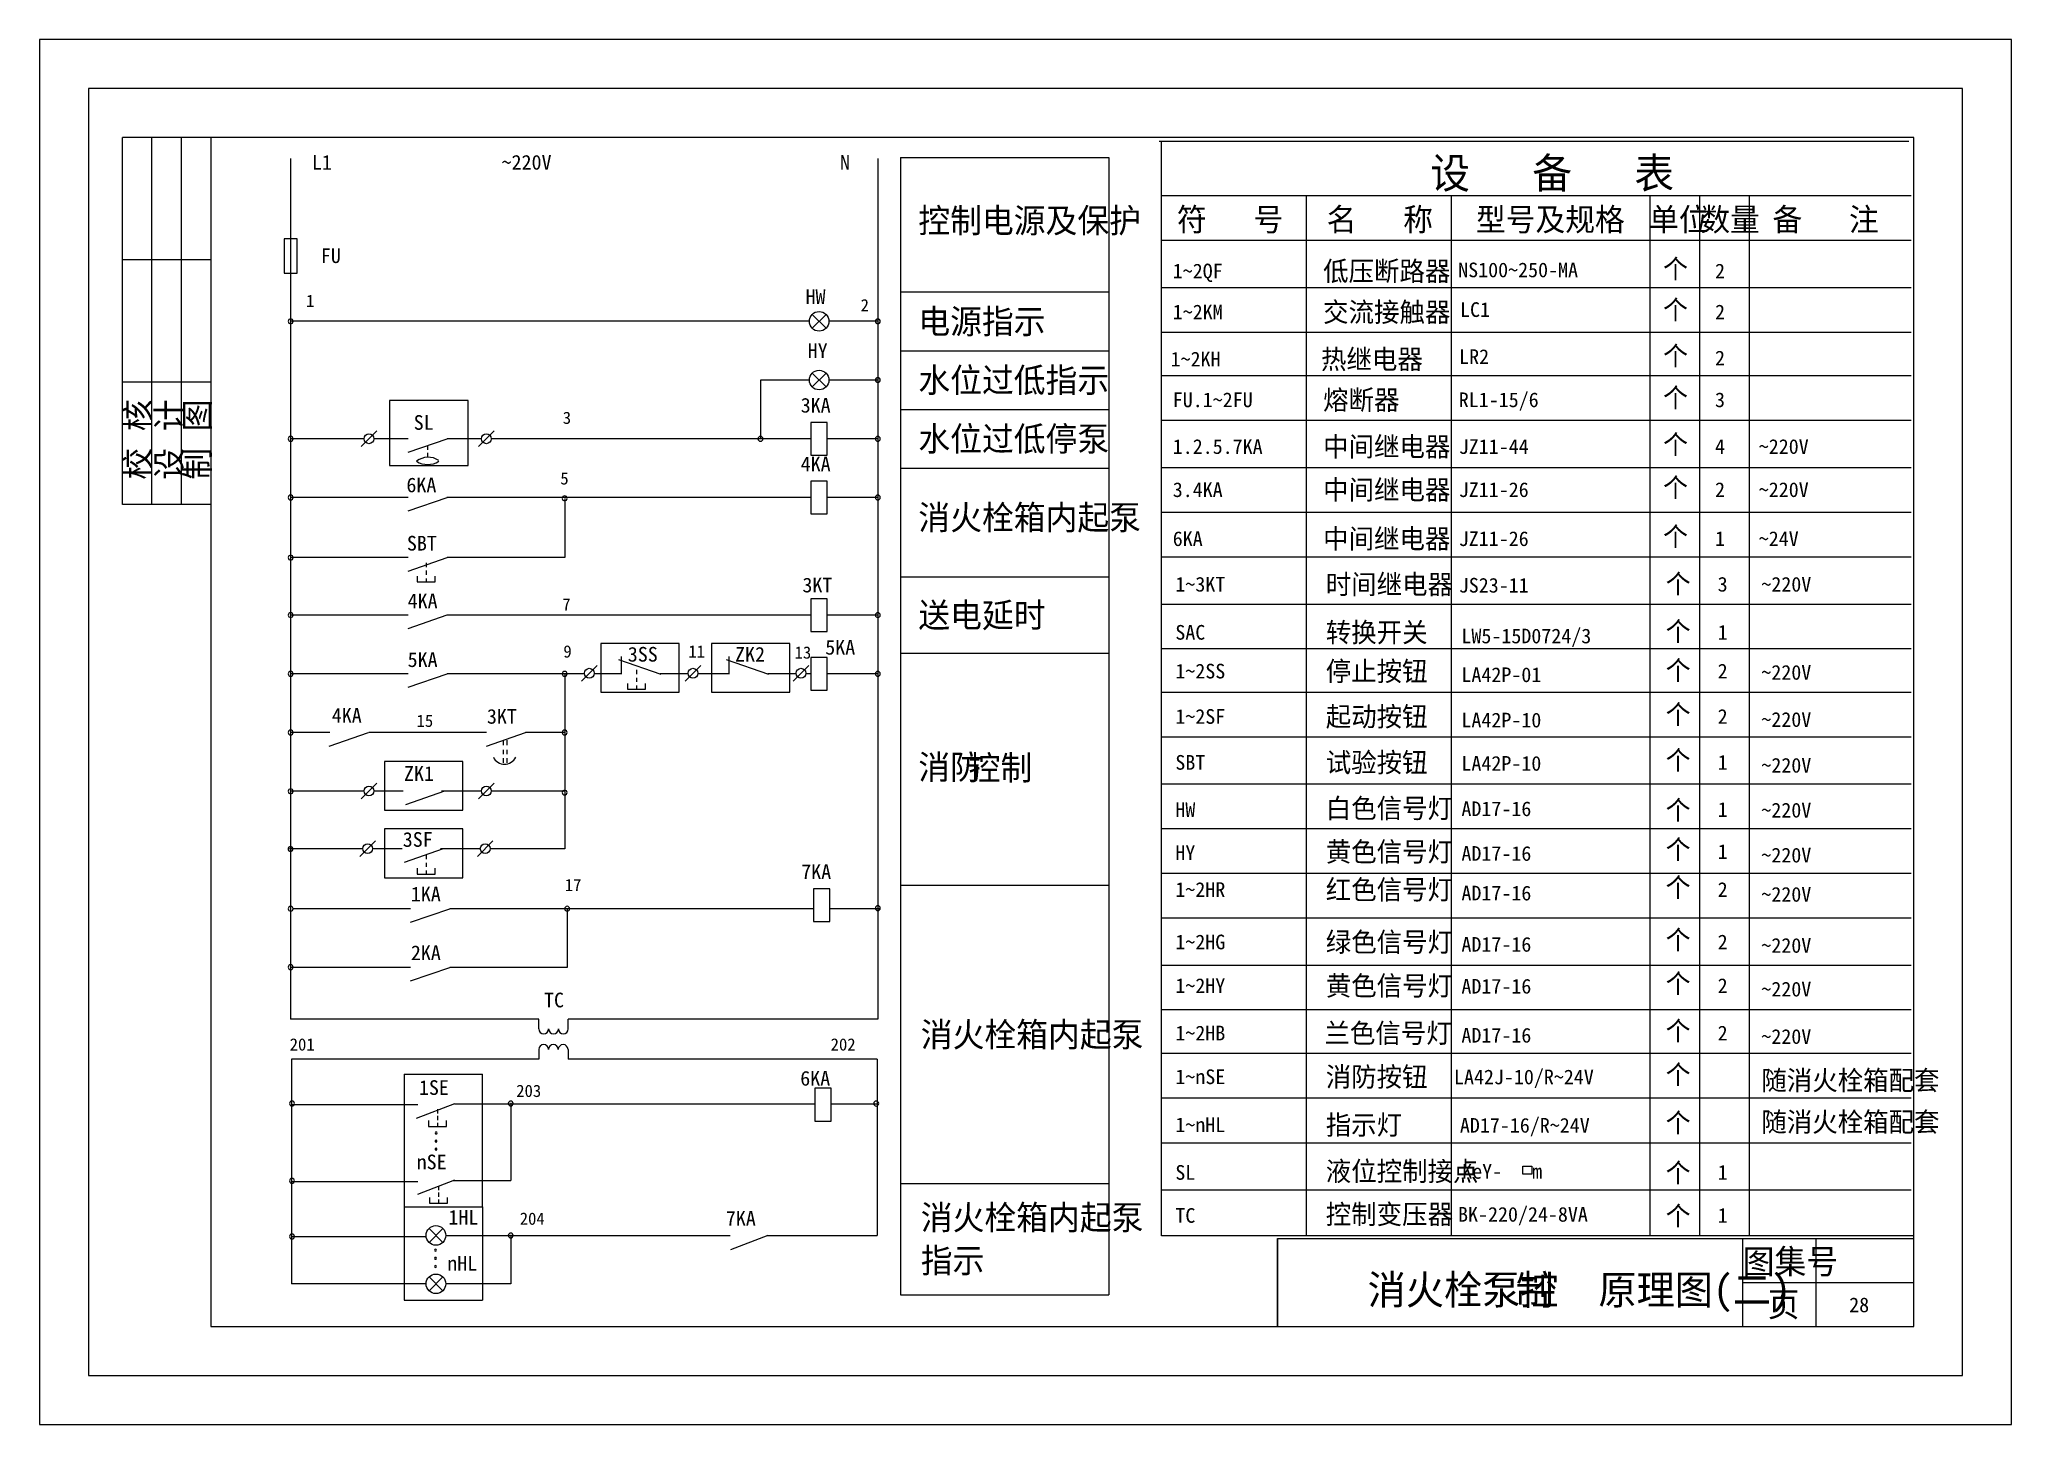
# Model space of a CAD drawing. Header units: metres. Extents: x 307 to 710, y 210 to 493.
import ezdxf

# ---------------------------------------------------------------- set-up
doc = ezdxf.new("R2010")
doc.units = ezdxf.units.M
for name, color, linetype in [('LGT1', 7, 'Continuous'), ('X2', 130, 'Continuous'), ('X4', 60, 'Continuous')]:
    doc.layers.add(name, color=color, linetype=linetype)

msp = doc.modelspace()

# ---------------------------------------------------------------- linework, layer by layer
for p, q in [((324.21, 397.81), (324.21, 472.81)), ((342.21, 472.81), (324.21, 472.81)), ((330.21, 397.81), (330.21, 472.81)), ((336.21, 397.81), (336.21, 472.81)), ((342.21, 447.81), (324.21, 447.81)), ((342.21, 422.81), (324.21, 422.81)), ((376.14, 412.81), (372.95, 409.62)), ((400.14, 412.81), (396.95, 409.62)), ((342.21, 397.81), (324.21, 397.81)), ((421.16, 364.91), (417.97, 361.73)), ((442.35, 364.91), (439.17, 361.73)), ((464.42, 364.91), (461.24, 361.73)), ((464.87, 363.2), (463.82, 363.2)), ((401.95, 349.62), (401.95, 348.61)), ((401.95, 347.64), (401.95, 346.79)), ((402.69, 349.62), (402.69, 348.61)), ((402.69, 347.64), (402.69, 346.79)), ((401.95, 345.93), (401.95, 344.98)), ((402.69, 345.93), (402.69, 344.98)), ((376.14, 340.87), (372.95, 337.68)), ((400.14, 340.87), (396.95, 337.68)), ((375.89, 329.07), (372.71, 325.89)), ((399.89, 329.07), (396.71, 325.89)), ((381.76, 281.43), (381.76, 235.25)), ((381.76, 281.43), (397.76, 281.43)), ((397.76, 254.32), (397.76, 281.43)), ((402.88, 275.37), (405.42, 275.37)), ((422.39, 275.37), (430.03, 275.37)), ((422.39, 275.35), (431.57, 275.35)), ((381.76, 254.32), (397.76, 254.32)), ((381.97, 254.32), (397.76, 254.32)), ((388.78, 255.77), (388.78, 255.04)), ((397.76, 254.32), (397.76, 235.25)), ((560.21, 247.81), (690.21, 247.81)), ((560.21, 247.81), (560.21, 229.81)), ((655.21, 247.81), (655.21, 229.81)), ((670.21, 247.81), (670.21, 229.81)), ((655.21, 238.81), (690.21, 238.81)), ((381.76, 235.25), (397.76, 235.25))]:
    msp.add_line(p, q)
for points in [[(307.21, 492.81), (307.21, 209.81), (710.21, 209.81), (710.21, 492.81)], [(317.21, 482.81), (317.21, 219.81), (700.21, 219.81), (700.21, 482.81)], [(342.21, 472.81), (342.21, 229.81), (690.21, 229.81), (690.21, 472.81)], [(378.72, 419.04), (378.72, 405.76), (394.84, 405.76), (394.84, 419.04)], [(421.94, 359.42), (437.94, 359.42), (437.94, 369.42), (421.94, 369.42)], [(444.57, 359.42), (460.57, 359.42), (460.57, 369.42), (444.57, 369.42)], [(377.73, 335.31), (393.73, 335.31), (393.73, 345.31), (377.73, 345.31)], [(377.73, 321.54), (393.73, 321.54), (393.73, 331.54), (377.73, 331.54)]]:
    msp.add_lwpolyline(points, close=True)
for points in [[(414.04, 399.04, 1), (415.04, 399.04, 1)], [(478.04, 375.2, 1), (479.04, 375.2, 1)], [(414.04, 363.2, 1), (415.04, 363.2, 1)], [(478.04, 363.2, 1), (479.04, 363.2, 1)], [(358.04, 351.2, 1), (359.04, 351.2, 1)], [(414.04, 351.2, 1), (415.04, 351.2, 1)], [(358.04, 339.2, 1), (359.04, 339.2, 1)], [(358.02, 327.41, 1), (359.02, 327.41, 1)], [(358.06, 315.2, 1), (359.06, 315.2, 1)], [(478.04, 315.32, 1), (479.04, 315.32, 1)], [(358.06, 303.27, 1), (359.06, 303.27, 1)], [(358.31, 275.39, 1), (359.31, 275.39, 1)], [(403.02, 275.39, 1), (404.02, 275.39, 1)], [(477.71, 275.39, 1), (478.71, 275.39, 1)], [(358.31, 259.62, 1), (359.31, 259.62, 1)], [(358.31, 248.25, 1), (359.31, 248.25, 1)]]:
    msp.add_lwpolyline(points, format="xyb", close=True)
for centre in [(374.54, 411.22), (398.54, 411.22), (419.57, 363.32), (440.76, 363.32), (462.83, 363.32), (374.54, 339.27), (398.54, 339.27), (374.3, 327.48), (398.3, 327.48)]:
    msp.add_circle(centre, 1)
at = {"layer": 'LGT1'}
msp.add_lwpolyline([(560.21, 229.81), (560.21, 247.81), (690.21, 247.81)], dxfattribs=at)
at = {"layer": 'X2'}
for p, q in [((358.54, 468.46), (358.54, 292.61)), ((478.54, 468.46), (478.54, 292.61)), ((467.96, 433.8), (465.13, 436.63)), ((465.13, 433.8), (467.96, 436.63)), ((464.54, 435.22), (358.54, 435.22)), ((478.54, 435.22), (468.54, 435.22)), ((464.54, 423.22), (454.54, 423.22)), ((454.54, 423.22), (454.54, 411.22)), ((465.13, 421.8), (467.96, 424.63)), ((467.96, 421.8), (465.13, 424.63)), ((478.54, 423.22), (468.54, 423.22)), ((373.54, 411.22), (358.54, 411.22)), ((382.54, 411.22), (375.54, 411.22)), ((382.54, 408.46), (390.54, 411.22)), ((397.54, 411.22), (390.54, 411.22)), ((464.87, 411.22), (399.54, 411.22)), ((478.54, 411.22), (468.21, 411.22)), ((386.54, 409.84), (386.54, 408.94)), ((386.54, 408.33), (386.54, 407.44)), ((382.54, 399.22), (358.54, 399.22)), ((373.54, 399.22), (358.54, 399.22)), ((382.54, 396.49), (390.54, 399.25)), ((464.87, 399.22), (390.46, 399.22)), ((397.54, 399.22), (390.54, 399.22)), ((414.54, 399.04), (414.54, 386.94)), ((464.87, 399.22), (438.54, 399.22)), ((478.54, 399.22), (468.21, 399.22)), ((382.54, 386.94), (358.54, 386.94)), ((382.54, 384.18), (390.54, 386.94)), ((414.54, 386.94), (390.54, 386.94)), ((386.25, 385.87), (386.25, 385.02)), ((386.25, 384.28), (386.25, 383.43)), ((386.25, 382.69), (386.25, 381.96)), ((382.54, 375.2), (358.54, 375.2)), ((382.54, 372.46), (390.54, 375.22)), ((464.87, 375.2), (390.54, 375.2)), ((478.54, 375.2), (468.21, 375.2)), ((426.17, 363.16), (426.17, 366.76)), ((448.16, 363.16), (448.16, 366.76)), ((382.54, 363.2), (358.54, 363.2)), ((382.54, 360.44), (390.54, 363.2)), ((418.57, 363.2), (390.54, 363.2)), ((414.54, 363.2), (414.54, 327.41)), ((426.17, 363.2), (420.56, 363.2)), ((425.57, 366.13), (434.17, 363.16)), ((429.22, 363.98), (429.22, 363.12)), ((439.76, 363.2), (434.06, 363.2)), ((448.16, 363.2), (441.75, 363.2)), ((447.57, 366.13), (456.16, 363.16)), ((461.84, 363.2), (456.05, 363.2)), ((461.84, 363.2), (456.05, 363.2)), ((461.84, 363.2), (456.84, 363.2)), ((478.54, 363.2), (468.21, 363.2)), ((429.22, 362.38), (429.22, 361.53)), ((429.22, 360.79), (429.22, 360.06)), ((366.54, 351.2), (358.54, 351.2)), ((366.42, 348.42), (374.42, 351.19)), ((398.54, 351.2), (374.54, 351.2)), ((398.54, 348.44), (406.54, 351.2)), ((414.54, 351.2), (406.54, 351.2)), ((373.55, 339.2), (358.54, 339.2)), ((381.54, 339.2), (375.54, 339.2)), ((382.05, 336.53), (390.05, 339.29)), ((397.55, 339.2), (389.39, 339.2)), ((414.54, 339.2), (399.54, 339.2)), ((373.31, 327.41), (358.3, 327.41)), ((381.3, 327.41), (375.3, 327.41)), ((381.8, 324.74), (389.8, 327.5)), ((397.31, 327.41), (389.15, 327.41)), ((414.54, 327.41), (399.3, 327.41)), ((386.25, 326.2), (386.25, 325.34)), ((386.25, 324.61), (386.25, 323.76)), ((386.25, 323.01), (386.25, 322.29)), ((383.04, 315.2), (359.04, 315.2)), ((383.04, 312.44), (391.04, 315.2)), ((465.37, 315.2), (391.04, 315.2)), ((415.04, 315.2), (415.04, 303.2)), ((479.04, 315.2), (468.71, 315.2)), ((383.04, 303.2), (358.54, 303.2)), ((383.04, 300.44), (391.04, 303.2)), ((415.04, 303.2), (391.04, 303.2)), ((409.26, 292.61), (358.54, 292.61)), ((409.26, 290.63), (409.26, 292.63)), ((415.26, 290.63), (415.26, 292.63)), ((478.54, 292.61), (415.26, 292.61)), ((409.23, 286.44), (409.23, 284.44)), ((415.23, 286.44), (415.23, 284.44)), ((358.73, 284.46), (358.73, 238.57)), ((409.23, 284.46), (358.73, 284.46)), ((358.73, 284.11), (358.73, 272.11)), ((478.41, 284.46), (415.23, 284.46)), ((478.41, 284.46), (478.41, 248.43)), ((478.41, 284.11), (478.41, 272.11)), ((358.73, 275.17), (384.53, 275.17)), ((392, 275.37), (384.2, 272.36)), ((388.54, 274.23), (388.54, 273.37)), ((392, 275.37), (465.63, 275.37)), ((403.52, 275.51), (403.52, 259.7)), ((468.97, 275.37), (478.41, 275.37)), ((388.54, 272.88), (388.54, 272.03)), ((388.54, 271.44), (388.54, 270.72)), ((358.73, 259.49), (384.53, 259.49)), ((392.06, 259.73), (384.44, 256.78)), ((388.78, 258.55), (388.78, 257.7)), ((391.78, 259.7), (403.52, 259.7)), ((388.78, 257.2), (388.78, 256.35)), ((386.82, 247.04), (389.65, 249.87)), ((389.65, 247.04), (386.82, 249.87)), ((358.73, 248.22), (386.25, 248.22)), ((390.43, 248.45), (395.15, 248.45)), ((395.18, 248.45), (448.36, 248.45)), ((403.52, 248.56), (403.52, 238.57)), ((456.05, 248.46), (448.43, 245.51)), ((455.98, 248.43), (478.41, 248.43)), ((386.23, 238.57), (358.73, 238.57)), ((389.65, 237.16), (386.82, 239.99)), ((386.82, 237.16), (389.65, 239.99)), ((390.98, 238.57), (390.23, 238.57)), ((403.52, 238.57), (390.37, 238.57))]:
    msp.add_line(p, q, dxfattribs=at)
for points in [[(357.21, 452.09), (357.21, 445.07), (359.88, 445.07), (359.88, 452.09)], [(464.87, 414.55), (464.87, 407.88), (468.21, 407.88), (468.21, 414.55)], [(464.87, 402.55), (464.87, 395.88), (468.21, 395.88), (468.21, 402.55)], [(464.87, 378.54), (464.87, 371.86), (468.21, 371.86), (468.21, 378.54)], [(464.87, 366.54), (464.87, 359.86), (468.21, 359.86), (468.21, 366.54)], [(465.37, 319.25), (465.37, 312.57), (468.71, 312.57), (468.71, 319.25)], [(465.63, 278.51), (465.63, 271.83), (468.97, 271.83), (468.97, 278.51)]]:
    msp.add_lwpolyline(points, close=True, dxfattribs=at)
for points in [[(358.04, 435.22, 1), (359.04, 435.22, 1)], [(478.04, 435.22, 1), (479.04, 435.22, 1)], [(478.04, 423.22, 1), (479.04, 423.22, 1)], [(358.04, 411.22, 1), (359.04, 411.22, 1)], [(454.04, 411.22, 1), (455.04, 411.22, 1)], [(478.04, 411.22, 1), (479.04, 411.22, 1)], [(358.04, 399.22, 1), (359.04, 399.22, 1)], [(478.04, 399.22, 1), (479.04, 399.22, 1)], [(358.04, 386.94, 1), (359.04, 386.94, 1)], [(358.04, 375.2, 1), (359.04, 375.2, 1)], [(358.04, 363.2, 1), (359.04, 363.2, 1)], [(414.04, 338.93, 1), (415.04, 338.93, 1)], [(414.54, 315.2, 1), (415.54, 315.2, 1)], [(388.45, 267.72, 1), (388.05, 267.72, 1)], [(388.45, 266.05, 1), (388.05, 266.05, 1)], [(388.46, 269.38, 1), (388.06, 269.38, 1)], [(403.02, 248.44, 1), (404.02, 248.44, 1)], [(387.96, 242.1, 1), (388.36, 242.1, 1)], [(387.97, 245.43, 1), (388.37, 245.43, 1)], [(387.97, 243.77, 1), (388.37, 243.77, 1)]]:
    msp.add_lwpolyline(points, format="xyb", close=True, dxfattribs=at)
for points in [[(384.42, 383.14), (384.42, 381.96), (388.07, 381.96), (388.07, 383.14)], [(427.39, 361.24), (427.39, 360.07), (431.05, 360.07), (431.05, 361.24)], [(384.42, 323.47), (384.42, 322.29), (388.07, 322.29), (388.07, 323.47)], [(386.72, 271.9), (386.72, 270.72), (390.37, 270.72), (390.37, 271.9)], [(386.95, 256.22), (386.95, 255.04), (390.61, 255.04), (390.6, 256.22)]]:
    msp.add_lwpolyline(points, dxfattribs=at)
for centre in [(466.54, 435.22), (466.54, 423.22), (388.23, 248.45), (388.23, 238.57)]:
    msp.add_circle(centre, 2, dxfattribs=at)
for centre, radius, start, end in [((386.65, 403.55), 3.89, 56.02, 127.9), ((386.54, 410.22), 4.26, 237.61, 302.39), ((402.25, 347.3), 2.56, 206.81, 333.19), ((410.26, 290.63), 1, 180, 0), ((412.26, 290.63), 1, 180, 0), ((414.26, 290.63), 1, 180, 0), ((410.23, 286.44), 1, 0, 180), ((412.23, 286.44), 1, 0, 180), ((414.23, 286.44), 1, 0, 180)]:
    msp.add_arc(centre, radius, start, end, dxfattribs=at)
at = {"layer": 'X4'}
for p, q in [((689.23, 471.96), (536.04, 471.96)), ((536.49, 248.35), (536.49, 471.96)), ((483.15, 468.71), (483.15, 236.31)), ((483.15, 468.71), (525.76, 468.71)), ((525.76, 468.71), (525.76, 236.31)), ((689.67, 460.84), (536.49, 460.84)), ((566.13, 248.35), (566.13, 460.73)), ((595.77, 248.35), (595.77, 460.73)), ((636.39, 248.35), (636.39, 460.73)), ((646.53, 248.35), (646.53, 460.73)), ((656.67, 248.35), (656.67, 460.73)), ((689.67, 451.73), (536.49, 451.73)), ((483.15, 441.22), (525.76, 441.22)), ((689.67, 442.06), (536.49, 442.06)), ((689.67, 432.95), (536.49, 432.95)), ((483.15, 429.22), (525.76, 429.22)), ((689.67, 424.06), (536.49, 424.06)), ((483.15, 417.22), (525.76, 417.22)), ((689.67, 414.95), (536.49, 414.95)), ((483.15, 405.22), (525.76, 405.22)), ((689.67, 405.28), (536.49, 405.28)), ((689.67, 396.17), (536.49, 396.17)), ((689.67, 387.06), (536.49, 387.06)), ((483.15, 383.01), (525.76, 383.01)), ((690.21, 251.92), (690.21, 385.62)), ((689.67, 377.39), (536.49, 377.39)), ((483.15, 367.4), (525.76, 367.4)), ((689.67, 368.28), (536.49, 368.28)), ((689.67, 359.39), (536.49, 359.39)), ((689.67, 350.28), (536.49, 350.28)), ((689.67, 340.62), (536.49, 340.62)), ((689.67, 331.51), (536.49, 331.51)), ((483.15, 320.01), (525.76, 320.01)), ((689.67, 322.4), (536.49, 322.4)), ((689.67, 313.28), (536.49, 313.28)), ((689.67, 303.62), (536.49, 303.62)), ((689.67, 294.51), (536.49, 294.51)), ((689.67, 285.62), (536.49, 285.62)), ((689.67, 276.51), (536.49, 276.51)), ((689.67, 267.29), (536.49, 267.29)), ((483.15, 259.04), (525.76, 259.04)), ((689.67, 257.73), (536.49, 257.73)), ((690.21, 248.35), (536.49, 248.35)), ((483.15, 236.31), (525.76, 236.31))]:
    msp.add_line(p, q, dxfattribs=at)
msp.add_lwpolyline([(610.31, 262.6), (612.18, 262.6), (612.18, 261), (610.31, 261)], close=True, dxfattribs=at)

# ---------------------------------------------------------------- texts
for s, p in [('校 核', (329.76, 402.86)), ('设 计', (336.2, 402.86)), ('制 图', (341.96, 402.86))]:
    msp.add_text(s, height=5, rotation=90).set_placement(p)
for s, p in [('图集号', (655.27, 240.61)), ('页', (660.37, 231.85))]:
    msp.add_text(s, height=5).set_placement(p)
for s, height, p in [('L1', 3, (362.89, 466.2)), ('~220V', 3, (401.65, 466.21)), ('N', 3, (470.81, 466.2)), ('设   备   表', 6.24, (591.43, 462.39)), ('控制电源及保护', 5, (486.81, 453.31)), ('符   号', 4.68, (539.66, 453.68)), ('名   称', 4.68, (570.26, 453.68)), ('型号及规格', 4.68, (600.75, 453.68)), ('单位', 4.68, (636.15, 453.68)), ('数量', 4.68, (646.6, 453.68)), ('备   注', 4.68, (661.36, 453.68)), ('FU', 3, (364.71, 447.13)), ('低压断路器', 4, (569.53, 443.48)), ('个', 3.9, (639.01, 444)), ('1~2QF', 3, (538.8, 444)), ('NS100~250-MA', 3, (597.13, 444.22)), ('2', 3, (649.61, 444)), ('1', 2.5, (361.68, 438.15)), ('HW', 3, (463.76, 438.76)), ('2', 2.5, (475.02, 437.26)), ('交流接触器', 4, (569.53, 435.11)), ('个', 3.9, (639.01, 435.63)), ('电源指示', 5, (486.81, 432.7)), ('1~2KM', 3, (538.8, 435.63)), ('LC1', 3, (597.51, 436.11)), ('2', 3, (649.61, 435.63)), ('HY', 3, (464.2, 427.74)), ('1~2KH', 3, (538.36, 426)), ('热继电器', 4, (569.1, 425.48)), ('LR2', 3, (597.32, 426.5)), ('个', 3.9, (639.01, 426.22)), ('2', 3, (649.61, 426.22)), ('水位过低指示', 5, (486.81, 420.7)), ('3KA', 3, (462.77, 416.57)), ('FU.1~2FU', 3, (538.8, 417.68)), ('熔断器', 4, (569.53, 417.16)), ('RL1-15/6', 3, (597.25, 417.68)), ('个', 3.9, (639.01, 417.68)), ('3', 3, (649.61, 417.68)), ('SL', 3, (383.69, 413.05)), ('3', 2.5, (414.15, 414.26)), ('水位过低停泵', 5, (486.81, 408.7)), ('1.2.5.7KA', 3, (538.8, 408.13)), ('中间继电器', 4, (569.53, 407.62)), ('JZ11-44 ', 3, (597.25, 408.13)), ('个', 3.9, (639.01, 408.13)), ('~220V', 3, (658.55, 408.13)), ('4KA', 3, (462.77, 404.57)), ('4', 3, (649.61, 408.13)), ('6KA', 3, (382.2, 400.29)), ('5', 2.5, (413.65, 401.88)), ('中间继电器', 4, (569.53, 398.8)), ('个', 3.9, (639.01, 399.32)), ('3.4KA', 3, (538.8, 399.32)), ('JZ11-26', 3, (597.25, 399.32)), ('2', 3, (649.61, 399.32)), ('~220V', 3, (658.55, 399.32)), ('消火栓箱内起泵', 5, (486.81, 392.64)), ('SBT', 3, (382.3, 388.38)), ('6KA', 3, (538.8, 389.31)), ('中间继电器', 4, (569.53, 388.8)), ('JZ11-26', 3, (597.25, 389.31)), ('个', 3.9, (639.01, 389.31)), ('1', 3, (649.61, 389.31)), ('~24V', 3, (658.55, 389.31)), ('1~3KT', 3, (539.33, 380)), ('时间继电器', 4, (570.07, 379.48)), ('个', 3.9, (639.54, 379.62)), ('3', 3, (650.15, 380)), ('~220V', 3, (659.08, 379.99)), ('4KA', 3, (382.45, 376.59)), ('3KT', 3, (463.12, 379.84)), ('JS23-11', 3, (597.25, 379.79)), ('7', 2.5, (414.05, 376.11)), ('送电延时', 5, (486.81, 372.69)), ('SAC', 3, (539.33, 370.17)), ('转换开关', 4, (570.07, 369.66)), ('LW5-15D0724/3', 3, (597.79, 369.43)), ('个', 3.9, (639.54, 369.94)), ('1', 3, (650.15, 370.17)), ('5KA', 3, (382.45, 364.59)), ('9', 2.5, (414.28, 366.52)), ('3SS', 3, (427.44, 365.69)), ('11', 2.5, (439.81, 366.52)), ('ZK2', 3, (449.36, 365.69)), ('13', 2.5, (461.52, 366.3)), ('5KA', 3, (467.79, 367.12)), ('1~2SS', 3, (539.33, 362.25)), ('停止按钮', 4, (570.07, 361.73)), ('LA42P-01', 3, (597.79, 361.51)), ('个', 3.9, (639.54, 361.97)), ('2', 3, (650.15, 362.25)), ('~220V', 3, (659.08, 361.99)), ('4KA', 3, (366.95, 353.2)), ('15', 2.5, (384.27, 352.35)), ('3KT', 3, (398.65, 353)), ('1~2SF', 3, (539.33, 352.98)), ('起动按钮', 4, (570.07, 352.46)), ('LA42P-10', 3, (597.79, 352.25)), ('个', 3.9, (639.54, 352.98)), ('2', 3, (650.15, 352.98)), ('~220V', 3, (659.08, 352.36)), ('消防', 5, (486.81, 341.64)), ('控制', 5, (497.1, 341.5)), ('SBT', 3, (539.33, 343.6)), ('试验按钮', 4, (570.07, 343.09)), ('个', 3.9, (639.54, 343.6)), ('ZK1', 3, (381.7, 341.33)), ('LA42P-10', 3, (597.79, 343.4)), ('1', 3, (650.15, 343.6)), ('~220V', 3, (659.08, 343.01)), ('HW', 3, (539.33, 333.97)), ('白色信号灯', 4, (570.07, 333.72)), ('AD17-16', 3, (597.79, 334.12)), ('个', 3.9, (639.54, 333.41)), ('1', 3, (650.15, 333.97)), ('~220V', 3, (659.08, 333.84)), ('3SF', 3, (381.45, 327.85)), ('HY', 3, (539.33, 325.18)), ('黄色信号灯', 4, (570.07, 324.85)), ('AD17-16', 3, (597.79, 324.99)), ('个', 3.9, (639.54, 325.37)), ('1', 3, (650.15, 325.37)), ('~220V', 3, (659.08, 324.65)), ('7KA', 3, (462.88, 321.26)), ('1KA', 3, (383.11, 316.7)), ('17', 2.5, (414.56, 318.79)), ('1~2HR', 3, (539.33, 317.62)), ('红色信号灯', 4, (570.07, 317.1)), ('AD17-16', 3, (597.79, 316.9)), ('个', 3.9, (639.54, 317.62)), ('2', 3, (650.15, 317.62)), ('~220V', 3, (659.08, 316.64)), ('绿色信号灯', 4, (570.07, 306.4)), ('个', 3.9, (639.54, 306.91)), ('2KA', 3, (383.11, 304.7)), ('1~2HG', 3, (539.33, 306.91)), ('AD17-16', 3, (597.79, 306.42)), ('2', 3, (650.15, 306.91)), ('~220V', 3, (659.08, 306.2)), ('个', 3.9, (639.54, 297.98)), ('1~2HY', 3, (539.33, 297.98)), ('黄色信号灯', 4, (570.07, 297.47)), ('AD17-16', 3, (597.79, 297.87)), ('2', 3, (650.15, 297.98)), ('~220V', 3, (659.08, 297.27)), ('TC', 3, (410.32, 295.05)), ('消火栓箱内起泵', 5, (487.31, 286.99)), ('1~2HB', 3, (539.33, 288.3)), ('兰色信号灯', 4, (569.8, 287.79)), ('AD17-16', 3, (597.79, 287.85)), ('个', 3.9, (639.54, 288.3)), ('2', 3, (650.15, 288.3)), ('~220V', 3, (659.08, 287.59)), ('201', 2.5, (358.35, 286.22)), ('202', 2.5, (468.89, 286.22)), ('1~nSE', 3, (539.33, 279.37)), ('消防按钮', 4, (570.07, 278.86)), ('LA42J-10/R~24V', 3, (596.27, 279.33)), ('个', 3.9, (639.54, 279.37)), ('随消火栓箱配套', 4, (659.08, 278.14)), ('1SE', 3, (384.76, 277.16)), ('203', 2.5, (404.64, 276.74)), ('6KA', 3, (462.68, 279.06)), ('随消火栓箱配套', 4, (659.08, 269.64)), ('1~nHL', 3, (539.33, 269.55)), ('指示灯', 4, (570.07, 269.03)), ('AD17-16/R~24V', 3, (597.48, 269.45)), ('个', 3.9, (639.54, 269.55)), ('nSE', 3, (384.29, 261.96)), ('SL', 3, (539.33, 259.82)), ('液位控制接点', 4, (570.07, 259.57)), ('KeY-   m', 3, (597.95, 260.05)), ('个', 3.9, (639.54, 259.31)), ('1', 3, (650.15, 259.83)), ('消火栓箱内起泵', 5, (487.31, 249.62)), ('TC', 3, (539.33, 251.03)), ('控制变压器', 4, (570.07, 250.78)), ('BK-220/24-8VA', 3, (597.1, 251.26)), ('个', 3.9, (639.54, 250.52)), ('1', 3, (650.15, 251.04)), ('1HL', 3, (390.78, 250.65)), ('204', 2.5, (405.36, 250.63)), ('7KA', 3, (447.48, 250.44)), ('指示', 5, (487.31, 240.83)), ('nHL', 3, (390.54, 241.24)), ('消火栓泵控  原理图(二)', 6, (578.63, 234.36)), ('制', 6, (608.85, 234.28)), ('28', 3, (677.03, 232.77))]:
    msp.add_text(s, height=height, dxfattribs=at).set_placement(p)

doc.saveas('drawing.dxf')
